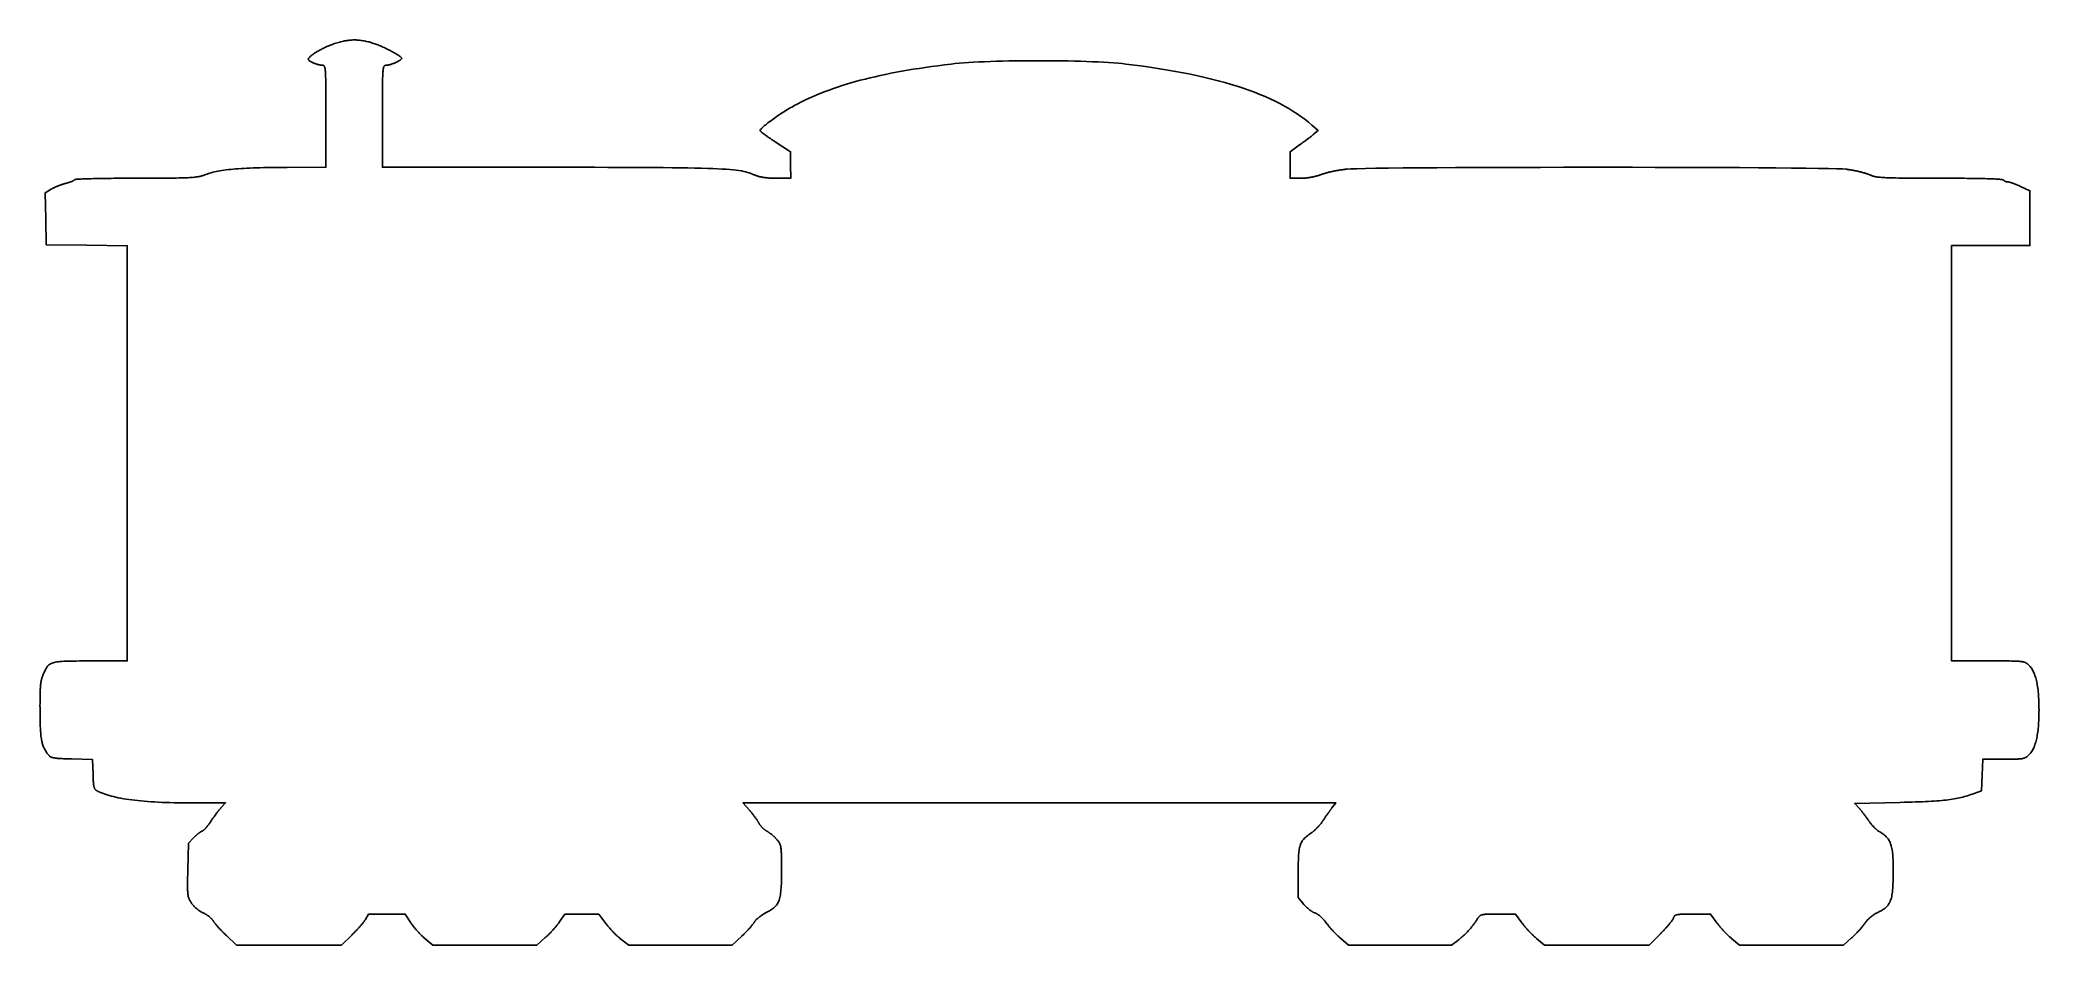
# Model space of a CAD drawing. Extents: x 64 to 111.5, y 161.5 to 183.
import ezdxf

# ---------------------------------------------------------------- set-up
doc = ezdxf.new("R2010")
doc.units = 0
doc.layers.get('0').update_dxf_attribs({"linetype": 'CONTINUOUS'})

msp = doc.modelspace()

# ---------------------------------------------------------------- linework, layer by layer
at = {"color": 7}
for points in [[(70.374, 182.58), (70.377, 182.588), (70.383, 182.598), (70.39, 182.608), (70.399, 182.618), (70.409, 182.629), (70.421, 182.64), (70.435, 182.652), (70.449, 182.664), (70.465, 182.676), (70.483, 182.689), (70.501, 182.702), (70.52, 182.715), (70.541, 182.728), (70.562, 182.742), (70.585, 182.755), (70.608, 182.769), (70.631, 182.782), (70.656, 182.796), (70.681, 182.809), (70.706, 182.822), (70.732, 182.835), (70.759, 182.848), (70.785, 182.861), (70.812, 182.873), (70.839, 182.885), (70.866, 182.896), (70.893, 182.908), (70.92, 182.918), (70.947, 182.928), (70.973, 182.938), (71, 182.947)], [(71, 182.947), (71.031, 182.957), (71.062, 182.966), (71.092, 182.975), (71.122, 182.983), (71.151, 182.991), (71.18, 182.998), (71.209, 183.004), (71.237, 183.01), (71.265, 183.015), (71.293, 183.019), (71.321, 183.023), (71.348, 183.026), (71.375, 183.029), (71.403, 183.03), (71.43, 183.032), (71.457, 183.032), (71.484, 183.032), (71.511, 183.032), (71.538, 183.03), (71.565, 183.029), (71.592, 183.026), (71.62, 183.023), (71.647, 183.019), (71.675, 183.015), (71.703, 183.01), (71.732, 183.004), (71.76, 182.998), (71.789, 182.991), (71.819, 182.984), (71.848, 182.976), (71.879, 182.967)], [(71.879, 182.967), (71.902, 182.96), (71.926, 182.952), (71.952, 182.943), (71.978, 182.934), (72.005, 182.923), (72.033, 182.913), (72.061, 182.901), (72.089, 182.889), (72.118, 182.876), (72.147, 182.863), (72.176, 182.85), (72.205, 182.836), (72.234, 182.822), (72.263, 182.808), (72.291, 182.794), (72.319, 182.78), (72.346, 182.766), (72.372, 182.752), (72.398, 182.738), (72.422, 182.724), (72.445, 182.71), (72.467, 182.697), (72.488, 182.684), (72.507, 182.672), (72.525, 182.66), (72.541, 182.649), (72.555, 182.638), (72.567, 182.628), (72.577, 182.618), (72.585, 182.61), (72.591, 182.602)], [(70.72, 182.43), (70.708, 182.43), (70.695, 182.431), (70.681, 182.433), (70.667, 182.435), (70.653, 182.437), (70.638, 182.44), (70.623, 182.444), (70.607, 182.448), (70.592, 182.452), (70.577, 182.457), (70.561, 182.462), (70.546, 182.467), (70.531, 182.473), (70.516, 182.478), (70.501, 182.484), (70.487, 182.49), (70.474, 182.497), (70.461, 182.503), (70.448, 182.509), (70.436, 182.516), (70.425, 182.522), (70.415, 182.529), (70.406, 182.535), (70.398, 182.541), (70.39, 182.547), (70.384, 182.553), (70.38, 182.559), (70.376, 182.565), (70.374, 182.57), (70.373, 182.575), (70.374, 182.58)], [(70.793, 181.218), (70.793, 181.322), (70.793, 181.42), (70.793, 181.512), (70.793, 181.598), (70.792, 181.679), (70.792, 181.754), (70.792, 181.824), (70.791, 181.89), (70.79, 181.95), (70.789, 182.006), (70.788, 182.057), (70.787, 182.105), (70.786, 182.148), (70.784, 182.187), (70.783, 182.222), (70.781, 182.254), (70.779, 182.283), (70.776, 182.308), (70.774, 182.331), (70.771, 182.35), (70.768, 182.367), (70.764, 182.381), (70.761, 182.394), (70.757, 182.404), (70.753, 182.412), (70.748, 182.418), (70.743, 182.423), (70.738, 182.426), (70.733, 182.429), (70.727, 182.43), (70.72, 182.43)], [(72.217, 182.43), (72.21, 182.43), (72.203, 182.429), (72.196, 182.428), (72.19, 182.425), (72.185, 182.421), (72.18, 182.416), (72.175, 182.41), (72.17, 182.401), (72.166, 182.391), (72.162, 182.378), (72.159, 182.363), (72.156, 182.345), (72.153, 182.324), (72.15, 182.3), (72.148, 182.273), (72.146, 182.242), (72.144, 182.208), (72.143, 182.169), (72.141, 182.127), (72.14, 182.08), (72.139, 182.029), (72.138, 181.973), (72.137, 181.911), (72.137, 181.845), (72.136, 181.773), (72.136, 181.696), (72.136, 181.613), (72.136, 181.524), (72.136, 181.428), (72.136, 181.326), (72.136, 181.218)], [(72.591, 182.602), (72.593, 182.597), (72.593, 182.592), (72.591, 182.587), (72.587, 182.581), (72.582, 182.575), (72.576, 182.568), (72.568, 182.562), (72.559, 182.555), (72.549, 182.547), (72.538, 182.54), (72.526, 182.533), (72.512, 182.525), (72.499, 182.518), (72.484, 182.51), (72.469, 182.503), (72.453, 182.496), (72.437, 182.489), (72.42, 182.482), (72.403, 182.475), (72.387, 182.469), (72.37, 182.463), (72.353, 182.457), (72.336, 182.452), (72.319, 182.447), (72.303, 182.443), (72.287, 182.439), (72.272, 182.436), (72.257, 182.434), (72.243, 182.432), (72.229, 182.431), (72.217, 182.43)], [(82.009, 181.517), (82.097, 181.562), (82.186, 181.605), (82.276, 181.647), (82.368, 181.688), (82.461, 181.728), (82.556, 181.767), (82.653, 181.804), (82.751, 181.841), (82.85, 181.877), (82.952, 181.912), (83.056, 181.946), (83.161, 181.979), (83.269, 182.011), (83.379, 182.043), (83.491, 182.073), (83.605, 182.103), (83.721, 182.131), (83.84, 182.159), (83.962, 182.187), (84.086, 182.213), (84.213, 182.239), (84.343, 182.264), (84.475, 182.288), (84.611, 182.312), (84.749, 182.335), (84.891, 182.357), (85.035, 182.379), (85.183, 182.4), (85.334, 182.42), (85.488, 182.44), (85.646, 182.46)], [(85.646, 182.46), (85.737, 182.47), (85.836, 182.479), (85.944, 182.488), (86.059, 182.495), (86.18, 182.503), (86.308, 182.509), (86.442, 182.515), (86.581, 182.521), (86.725, 182.525), (86.872, 182.529), (87.022, 182.533), (87.176, 182.535), (87.331, 182.537), (87.488, 182.539), (87.646, 182.539), (87.804, 182.539), (87.962, 182.539), (88.119, 182.537), (88.274, 182.535), (88.427, 182.533), (88.578, 182.529), (88.725, 182.525), (88.869, 182.521), (89.008, 182.515), (89.141, 182.509), (89.269, 182.503), (89.391, 182.495), (89.506, 182.488), (89.614, 182.479), (89.713, 182.47), (89.803, 182.46)], [(89.803, 182.46), (90.012, 182.434), (90.215, 182.406), (90.414, 182.378), (90.608, 182.348), (90.797, 182.317), (90.982, 182.285), (91.162, 182.251), (91.338, 182.216), (91.509, 182.179), (91.676, 182.142), (91.839, 182.102), (91.997, 182.062), (92.151, 182.02), (92.3, 181.976), (92.445, 181.931), (92.586, 181.885), (92.723, 181.837), (92.856, 181.788), (92.985, 181.737), (93.109, 181.685), (93.23, 181.631), (93.346, 181.576), (93.458, 181.519), (93.567, 181.461), (93.672, 181.401), (93.772, 181.34), (93.869, 181.277), (93.962, 181.213), (94.051, 181.146), (94.137, 181.079), (94.219, 181.009)], [(81.111, 180.882), (81.115, 180.891), (81.122, 180.903), (81.132, 180.915), (81.145, 180.929), (81.159, 180.945), (81.177, 180.961), (81.196, 180.979), (81.218, 180.998), (81.242, 181.018), (81.267, 181.038), (81.294, 181.06), (81.323, 181.082), (81.353, 181.105), (81.385, 181.128), (81.418, 181.152), (81.452, 181.176), (81.487, 181.2), (81.523, 181.225), (81.559, 181.249), (81.596, 181.274), (81.634, 181.298), (81.672, 181.322), (81.71, 181.346), (81.748, 181.37), (81.787, 181.393), (81.825, 181.416), (81.863, 181.438), (81.9, 181.459), (81.937, 181.479), (81.973, 181.499), (82.009, 181.517)], [(69.873, 180.004), (70.793, 180.005), (70.793, 181.218)], [(72.136, 181.218), (72.136, 180.005), (76.088, 180.005)], [(94.219, 181.009), (94.369, 180.878), (94.262, 180.79)], [(81.468, 180.611), (81.448, 180.624), (81.429, 180.637), (81.41, 180.649), (81.392, 180.661), (81.374, 180.674), (81.356, 180.686), (81.339, 180.698), (81.322, 180.709), (81.305, 180.721), (81.289, 180.732), (81.274, 180.743), (81.259, 180.754), (81.245, 180.764), (81.231, 180.774), (81.218, 180.784), (81.205, 180.794), (81.193, 180.803), (81.182, 180.812), (81.172, 180.82), (81.162, 180.828), (81.153, 180.835), (81.145, 180.842), (81.138, 180.849), (81.131, 180.855), (81.125, 180.86), (81.121, 180.865), (81.117, 180.87), (81.114, 180.874), (81.112, 180.877), (81.111, 180.88), (81.111, 180.882)], [(81.495, 179.745), (81.836, 179.745), (81.835, 180.059), (81.834, 180.373), (81.468, 180.611)], [(93.929, 180.537), (93.703, 180.373), (93.702, 180.059), (93.701, 179.745), (93.959, 179.745)], [(94.262, 180.79), (94.256, 180.785), (94.25, 180.78), (94.243, 180.774), (94.235, 180.768), (94.227, 180.762), (94.219, 180.755), (94.21, 180.748), (94.2, 180.741), (94.191, 180.733), (94.181, 180.725), (94.17, 180.717), (94.16, 180.709), (94.149, 180.701), (94.138, 180.692), (94.126, 180.684), (94.114, 180.675), (94.103, 180.666), (94.091, 180.657), (94.078, 180.647), (94.066, 180.638), (94.054, 180.629), (94.041, 180.62), (94.029, 180.61), (94.016, 180.601), (94.003, 180.592), (93.991, 180.582), (93.978, 180.573), (93.966, 180.564), (93.953, 180.555), (93.941, 180.546), (93.929, 180.537)], [(64.262, 179.484), (64.269, 179.488), (64.277, 179.493), (64.286, 179.497), (64.295, 179.502), (64.304, 179.507), (64.314, 179.512), (64.324, 179.517), (64.335, 179.522), (64.346, 179.527), (64.357, 179.532), (64.368, 179.537), (64.379, 179.542), (64.391, 179.547), (64.403, 179.552), (64.415, 179.557), (64.427, 179.562), (64.44, 179.566), (64.452, 179.571), (64.464, 179.576), (64.477, 179.58), (64.489, 179.585), (64.502, 179.589), (64.514, 179.593), (64.527, 179.597), (64.539, 179.601), (64.551, 179.605), (64.563, 179.609), (64.575, 179.612), (64.586, 179.616), (64.598, 179.619), (64.609, 179.622)], [(64.609, 179.622), (64.62, 179.625), (64.631, 179.628), (64.642, 179.631), (64.652, 179.634), (64.663, 179.637), (64.673, 179.64), (64.683, 179.643), (64.692, 179.646), (64.702, 179.649), (64.711, 179.652), (64.72, 179.656), (64.728, 179.659), (64.737, 179.662), (64.745, 179.665), (64.752, 179.668), (64.76, 179.671), (64.767, 179.674), (64.773, 179.677), (64.779, 179.68), (64.785, 179.683), (64.79, 179.686), (64.795, 179.689), (64.8, 179.692), (64.804, 179.694), (64.807, 179.697), (64.81, 179.699), (64.813, 179.702), (64.815, 179.704), (64.816, 179.706), (64.817, 179.708), (64.817, 179.71)], [(64.817, 179.71), (64.819, 179.712), (64.825, 179.714), (64.835, 179.716), (64.849, 179.717), (64.866, 179.719), (64.887, 179.721), (64.911, 179.723), (64.939, 179.724), (64.97, 179.726), (65.004, 179.727), (65.041, 179.729), (65.081, 179.73), (65.124, 179.732), (65.169, 179.733), (65.218, 179.734), (65.269, 179.736), (65.322, 179.737), (65.377, 179.738), (65.435, 179.739), (65.495, 179.74), (65.557, 179.741), (65.621, 179.742), (65.687, 179.742), (65.754, 179.743), (65.823, 179.744), (65.894, 179.744), (65.966, 179.745), (66.039, 179.745), (66.114, 179.745), (66.19, 179.745), (66.266, 179.745)], [(66.266, 179.745), (66.393, 179.745), (66.513, 179.745), (66.625, 179.746), (66.73, 179.746), (66.829, 179.746), (66.921, 179.746), (67.007, 179.747), (67.088, 179.748), (67.162, 179.748), (67.232, 179.749), (67.296, 179.751), (67.356, 179.752), (67.411, 179.754), (67.462, 179.755), (67.509, 179.757), (67.552, 179.76), (67.592, 179.762), (67.628, 179.765), (67.662, 179.768), (67.693, 179.771), (67.721, 179.775), (67.748, 179.779), (67.773, 179.783), (67.796, 179.788), (67.818, 179.793), (67.839, 179.799), (67.859, 179.805), (67.878, 179.811), (67.898, 179.818), (67.917, 179.825), (67.937, 179.833)], [(67.937, 179.833), (67.968, 179.844), (68, 179.855), (68.034, 179.866), (68.069, 179.876), (68.107, 179.886), (68.146, 179.895), (68.187, 179.904), (68.23, 179.913), (68.275, 179.921), (68.322, 179.929), (68.371, 179.936), (68.422, 179.943), (68.475, 179.949), (68.531, 179.955), (68.589, 179.961), (68.649, 179.966), (68.711, 179.971), (68.777, 179.976), (68.844, 179.98), (68.914, 179.984), (68.987, 179.988), (69.063, 179.991), (69.141, 179.994), (69.222, 179.996), (69.306, 179.998), (69.393, 180), (69.483, 180.002), (69.576, 180.003), (69.672, 180.004), (69.771, 180.004), (69.873, 180.004)], [(76.088, 180.005), (76.472, 180.005), (76.834, 180.005), (77.174, 180.005), (77.494, 180.004), (77.794, 180.003), (78.074, 180.002), (78.337, 180.001), (78.581, 180), (78.808, 179.998), (79.019, 179.996), (79.215, 179.993), (79.396, 179.991), (79.562, 179.987), (79.715, 179.984), (79.856, 179.98), (79.984, 179.975), (80.101, 179.97), (80.208, 179.964), (80.305, 179.958), (80.392, 179.951), (80.472, 179.944), (80.543, 179.935), (80.608, 179.927), (80.667, 179.917), (80.72, 179.907), (80.768, 179.896), (80.813, 179.884), (80.854, 179.872), (80.892, 179.858), (80.929, 179.844), (80.964, 179.829)], [(80.964, 179.829), (80.977, 179.824), (80.99, 179.818), (81.004, 179.813), (81.017, 179.808), (81.031, 179.803), (81.045, 179.798), (81.059, 179.794), (81.073, 179.79), (81.088, 179.786), (81.103, 179.782), (81.118, 179.778), (81.133, 179.775), (81.149, 179.772), (81.164, 179.769), (81.181, 179.766), (81.197, 179.764), (81.214, 179.761), (81.231, 179.759), (81.249, 179.757), (81.267, 179.755), (81.285, 179.753), (81.304, 179.752), (81.323, 179.75), (81.343, 179.749), (81.363, 179.748), (81.384, 179.747), (81.405, 179.747), (81.427, 179.746), (81.449, 179.746), (81.471, 179.745), (81.495, 179.745)], [(93.959, 179.745), (93.974, 179.745), (93.99, 179.746), (94.005, 179.746), (94.021, 179.747), (94.037, 179.748), (94.053, 179.749), (94.069, 179.75), (94.085, 179.752), (94.102, 179.754), (94.118, 179.755), (94.134, 179.758), (94.15, 179.76), (94.167, 179.762), (94.183, 179.765), (94.199, 179.768), (94.215, 179.771), (94.231, 179.774), (94.247, 179.777), (94.263, 179.78), (94.279, 179.784), (94.295, 179.788), (94.31, 179.792), (94.325, 179.796), (94.34, 179.8), (94.355, 179.804), (94.37, 179.808), (94.384, 179.813), (94.398, 179.818), (94.412, 179.823), (94.426, 179.828), (94.439, 179.833)], [(94.439, 179.833), (94.451, 179.837), (94.464, 179.842), (94.478, 179.847), (94.493, 179.852), (94.509, 179.856), (94.526, 179.861), (94.543, 179.866), (94.561, 179.871), (94.579, 179.876), (94.598, 179.881), (94.618, 179.886), (94.638, 179.89), (94.659, 179.895), (94.68, 179.9), (94.701, 179.904), (94.723, 179.909), (94.745, 179.913), (94.767, 179.918), (94.789, 179.922), (94.812, 179.926), (94.835, 179.93), (94.857, 179.934), (94.88, 179.938), (94.903, 179.941), (94.925, 179.945), (94.948, 179.948), (94.97, 179.951), (94.993, 179.954), (95.014, 179.957), (95.036, 179.959), (95.057, 179.962)], [(95.057, 179.962), (95.143, 179.967), (95.289, 179.972), (95.491, 179.977), (95.743, 179.982), (96.044, 179.986), (96.387, 179.989), (96.77, 179.993), (97.188, 179.996), (97.636, 179.998), (98.112, 180), (98.609, 180.002), (99.125, 180.003), (99.656, 180.004), (100.196, 180.005), (100.742, 180.005), (101.291, 180.005), (101.836, 180.005), (102.376, 180.004), (102.904, 180.002), (103.418, 180.001), (103.913, 179.999), (104.385, 179.997), (104.83, 179.994), (105.243, 179.991), (105.621, 179.987), (105.959, 179.984), (106.253, 179.979), (106.5, 179.975), (106.694, 179.97), (106.832, 179.965), (106.909, 179.959)], [(106.909, 179.959), (106.929, 179.957), (106.949, 179.954), (106.969, 179.951), (106.99, 179.948), (107.01, 179.944), (107.031, 179.941), (107.051, 179.937), (107.072, 179.934), (107.093, 179.93), (107.113, 179.926), (107.134, 179.922), (107.154, 179.917), (107.175, 179.913), (107.195, 179.909), (107.214, 179.904), (107.234, 179.9), (107.253, 179.895), (107.272, 179.89), (107.29, 179.886), (107.308, 179.881), (107.326, 179.876), (107.343, 179.871), (107.359, 179.867), (107.375, 179.862), (107.39, 179.857), (107.405, 179.852), (107.419, 179.848), (107.432, 179.843), (107.444, 179.838), (107.455, 179.834), (107.466, 179.829)], [(107.466, 179.829), (107.483, 179.822), (107.5, 179.815), (107.517, 179.809), (107.534, 179.803), (107.552, 179.797), (107.572, 179.792), (107.592, 179.787), (107.614, 179.782), (107.638, 179.778), (107.664, 179.774), (107.692, 179.771), (107.722, 179.767), (107.756, 179.764), (107.792, 179.762), (107.832, 179.759), (107.876, 179.757), (107.923, 179.755), (107.975, 179.753), (108.031, 179.752), (108.092, 179.751), (108.157, 179.749), (108.228, 179.748), (108.304, 179.748), (108.386, 179.747), (108.474, 179.746), (108.568, 179.746), (108.669, 179.746), (108.776, 179.746), (108.891, 179.745), (109.012, 179.745), (109.142, 179.745)], [(109.142, 179.745), (109.232, 179.745), (109.319, 179.745), (109.404, 179.745), (109.487, 179.745), (109.567, 179.744), (109.645, 179.744), (109.719, 179.743), (109.792, 179.742), (109.861, 179.741), (109.928, 179.74), (109.992, 179.74), (110.053, 179.738), (110.112, 179.737), (110.167, 179.736), (110.22, 179.735), (110.27, 179.733), (110.317, 179.732), (110.361, 179.73), (110.402, 179.728), (110.441, 179.727), (110.476, 179.725), (110.508, 179.723), (110.537, 179.721), (110.563, 179.719), (110.585, 179.717), (110.605, 179.714), (110.621, 179.712), (110.634, 179.71), (110.644, 179.707), (110.651, 179.705), (110.654, 179.702)], [(111.055, 179.552), (111.282, 179.446), (111.282, 178.795), (111.282, 178.143), (110.351, 178.143), (109.42, 178.143), (109.42, 173.206), (109.42, 168.27), (110.288, 168.27)], [(110.654, 179.702), (110.656, 179.7), (110.657, 179.697), (110.659, 179.695), (110.661, 179.693), (110.664, 179.691), (110.666, 179.689), (110.668, 179.687), (110.671, 179.685), (110.674, 179.683), (110.677, 179.681), (110.68, 179.679), (110.683, 179.677), (110.686, 179.675), (110.689, 179.674), (110.693, 179.672), (110.696, 179.671), (110.7, 179.669), (110.704, 179.668), (110.707, 179.666), (110.711, 179.665), (110.715, 179.664), (110.719, 179.663), (110.723, 179.662), (110.727, 179.661), (110.731, 179.66), (110.735, 179.66), (110.738, 179.659), (110.742, 179.659), (110.746, 179.659), (110.75, 179.658), (110.754, 179.658)], [(110.754, 179.658), (110.758, 179.658), (110.763, 179.658), (110.769, 179.657), (110.774, 179.656), (110.781, 179.655), (110.788, 179.653), (110.795, 179.651), (110.803, 179.649), (110.811, 179.647), (110.819, 179.644), (110.828, 179.642), (110.838, 179.639), (110.847, 179.636), (110.857, 179.632), (110.867, 179.629), (110.878, 179.625), (110.889, 179.621), (110.9, 179.617), (110.911, 179.613), (110.923, 179.608), (110.934, 179.604), (110.946, 179.599), (110.958, 179.594), (110.97, 179.589), (110.982, 179.584), (110.994, 179.579), (111.006, 179.574), (111.018, 179.569), (111.031, 179.563), (111.043, 179.558), (111.055, 179.552)], [(65.196, 168.268), (66.073, 168.27), (66.073, 173.206), (66.073, 178.141), (65.11, 178.153), (64.146, 178.165), (64.134, 178.782), (64.122, 179.399), (64.262, 179.484)], [(64.083, 167.963), (64.096, 167.991), (64.108, 168.018), (64.12, 168.043), (64.132, 168.066), (64.143, 168.088), (64.155, 168.108), (64.168, 168.126), (64.181, 168.143), (64.195, 168.159), (64.21, 168.173), (64.226, 168.186), (64.245, 168.198), (64.264, 168.208), (64.286, 168.218), (64.311, 168.226), (64.338, 168.233), (64.367, 168.24), (64.4, 168.245), (64.435, 168.25), (64.474, 168.254), (64.517, 168.257), (64.564, 168.26), (64.615, 168.263), (64.67, 168.264), (64.729, 168.266), (64.794, 168.267), (64.863, 168.267), (64.938, 168.268), (65.018, 168.268), (65.104, 168.268), (65.196, 168.268)], [(110.288, 168.27), (110.368, 168.27), (110.444, 168.27), (110.514, 168.27), (110.58, 168.27), (110.641, 168.269), (110.697, 168.269), (110.75, 168.268), (110.799, 168.268), (110.844, 168.267), (110.885, 168.266), (110.923, 168.265), (110.958, 168.263), (110.989, 168.262), (111.018, 168.26), (111.045, 168.258), (111.068, 168.255), (111.09, 168.252), (111.109, 168.249), (111.127, 168.245), (111.143, 168.242), (111.157, 168.237), (111.17, 168.232), (111.182, 168.227), (111.193, 168.221), (111.203, 168.215), (111.213, 168.209), (111.222, 168.201), (111.231, 168.194), (111.24, 168.185), (111.25, 168.176), (111.259, 168.167)], [(111.259, 168.167), (111.275, 168.15), (111.29, 168.133), (111.305, 168.114), (111.318, 168.094), (111.332, 168.074), (111.345, 168.052), (111.357, 168.029), (111.369, 168.004), (111.38, 167.979), (111.391, 167.953), (111.401, 167.925), (111.411, 167.896), (111.42, 167.866), (111.429, 167.834), (111.437, 167.802), (111.444, 167.768), (111.451, 167.733), (111.458, 167.696), (111.464, 167.659), (111.47, 167.62), (111.475, 167.579), (111.479, 167.538), (111.483, 167.495), (111.487, 167.45), (111.49, 167.404), (111.493, 167.357), (111.495, 167.309), (111.497, 167.259), (111.498, 167.208), (111.498, 167.155), (111.499, 167.101)], [(63.999, 167.101), (63.999, 167.155), (63.998, 167.207), (63.999, 167.257), (63.999, 167.304), (63.999, 167.348), (63.999, 167.39), (64, 167.429), (64.001, 167.467), (64.002, 167.502), (64.003, 167.535), (64.004, 167.567), (64.005, 167.596), (64.007, 167.624), (64.009, 167.651), (64.011, 167.676), (64.013, 167.699), (64.016, 167.722), (64.018, 167.743), (64.022, 167.763), (64.025, 167.782), (64.029, 167.801), (64.032, 167.819), (64.037, 167.836), (64.041, 167.852), (64.046, 167.868), (64.051, 167.884), (64.057, 167.9), (64.063, 167.915), (64.069, 167.931), (64.076, 167.947), (64.083, 167.963)], [(64.179, 166.06), (64.165, 166.08), (64.151, 166.1), (64.139, 166.12), (64.127, 166.14), (64.115, 166.16), (64.105, 166.18), (64.094, 166.201), (64.085, 166.222), (64.076, 166.243), (64.068, 166.266), (64.061, 166.289), (64.054, 166.313), (64.047, 166.338), (64.041, 166.364), (64.036, 166.392), (64.031, 166.42), (64.026, 166.451), (64.022, 166.483), (64.018, 166.517), (64.015, 166.552), (64.012, 166.59), (64.009, 166.63), (64.007, 166.671), (64.005, 166.716), (64.004, 166.762), (64.002, 166.812), (64.001, 166.864), (64, 166.918), (63.999, 166.976), (63.999, 167.037), (63.999, 167.101)], [(111.499, 167.101), (111.498, 167.046), (111.498, 166.994), (111.497, 166.942), (111.495, 166.892), (111.493, 166.844), (111.49, 166.797), (111.487, 166.751), (111.483, 166.707), (111.479, 166.664), (111.475, 166.622), (111.47, 166.582), (111.464, 166.543), (111.458, 166.505), (111.451, 166.469), (111.444, 166.433), (111.437, 166.399), (111.429, 166.367), (111.42, 166.335), (111.411, 166.305), (111.401, 166.276), (111.391, 166.249), (111.38, 166.222), (111.369, 166.197), (111.357, 166.173), (111.345, 166.149), (111.332, 166.128), (111.318, 166.107), (111.305, 166.087), (111.29, 166.068), (111.275, 166.051), (111.259, 166.034)], [(64.751, 165.939), (64.707, 165.94), (64.666, 165.941), (64.627, 165.942), (64.591, 165.944), (64.557, 165.945), (64.525, 165.946), (64.495, 165.948), (64.467, 165.949), (64.442, 165.951), (64.418, 165.953), (64.396, 165.955), (64.376, 165.957), (64.357, 165.959), (64.34, 165.962), (64.324, 165.965), (64.309, 165.968), (64.296, 165.971), (64.284, 165.975), (64.272, 165.979), (64.262, 165.983), (64.252, 165.988), (64.243, 165.993), (64.235, 165.999), (64.227, 166.005), (64.22, 166.011), (64.213, 166.018), (64.206, 166.025), (64.2, 166.033), (64.193, 166.041), (64.186, 166.05), (64.179, 166.06)], [(65.259, 165.571), (65.247, 165.924), (64.751, 165.939)], [(110.658, 165.931), (110.16, 165.931), (110.147, 165.557), (110.135, 165.182), (109.961, 165.119)], [(111.259, 166.034), (111.25, 166.025), (111.241, 166.017), (111.232, 166.009), (111.224, 166.001), (111.215, 165.994), (111.206, 165.988), (111.197, 165.982), (111.188, 165.976), (111.178, 165.971), (111.168, 165.966), (111.157, 165.962), (111.145, 165.958), (111.133, 165.954), (111.119, 165.951), (111.105, 165.948), (111.09, 165.945), (111.073, 165.943), (111.055, 165.941), (111.036, 165.939), (111.015, 165.938), (110.992, 165.936), (110.968, 165.935), (110.942, 165.934), (110.914, 165.933), (110.884, 165.933), (110.852, 165.932), (110.818, 165.932), (110.782, 165.932), (110.743, 165.931), (110.702, 165.931), (110.658, 165.931)], [(65.383, 165.165), (65.373, 165.17), (65.364, 165.174), (65.355, 165.179), (65.347, 165.184), (65.34, 165.188), (65.333, 165.193), (65.326, 165.199), (65.32, 165.204), (65.314, 165.21), (65.309, 165.216), (65.304, 165.223), (65.3, 165.231), (65.295, 165.239), (65.292, 165.248), (65.288, 165.257), (65.285, 165.268), (65.282, 165.279), (65.279, 165.292), (65.277, 165.305), (65.275, 165.319), (65.273, 165.335), (65.271, 165.352), (65.269, 165.37), (65.268, 165.39), (65.266, 165.411), (65.265, 165.433), (65.264, 165.457), (65.263, 165.483), (65.262, 165.511), (65.261, 165.54), (65.259, 165.571)], [(67.597, 164.893), (67.49, 164.893), (67.385, 164.894), (67.283, 164.896), (67.183, 164.898), (67.086, 164.9), (66.992, 164.903), (66.899, 164.907), (66.81, 164.911), (66.722, 164.916), (66.638, 164.921), (66.555, 164.927), (66.475, 164.933), (66.397, 164.94), (66.322, 164.948), (66.249, 164.956), (66.178, 164.965), (66.11, 164.974), (66.044, 164.984), (65.98, 164.994), (65.918, 165.005), (65.859, 165.017), (65.802, 165.029), (65.747, 165.042), (65.694, 165.055), (65.643, 165.069), (65.595, 165.083), (65.548, 165.098), (65.504, 165.114), (65.461, 165.13), (65.421, 165.147), (65.383, 165.165)], [(68.298, 164.774), (68.407, 164.892), (67.597, 164.893)], [(94.698, 164.773), (94.791, 164.892), (87.745, 164.892), (80.7, 164.892), (80.854, 164.721)], [(108.194, 164.906), (107.12, 164.88), (107.225, 164.767)], [(109.961, 165.119), (109.921, 165.105), (109.881, 165.091), (109.842, 165.078), (109.803, 165.065), (109.764, 165.054), (109.725, 165.042), (109.686, 165.032), (109.646, 165.022), (109.606, 165.013), (109.565, 165.004), (109.523, 164.996), (109.48, 164.988), (109.435, 164.981), (109.389, 164.974), (109.341, 164.967), (109.292, 164.961), (109.24, 164.956), (109.186, 164.95), (109.129, 164.946), (109.07, 164.941), (109.008, 164.937), (108.943, 164.933), (108.875, 164.929), (108.804, 164.925), (108.729, 164.922), (108.65, 164.919), (108.567, 164.916), (108.481, 164.913), (108.39, 164.911), (108.294, 164.908), (108.194, 164.906)], [(67.849, 164.221), (67.853, 164.223), (67.858, 164.225), (67.862, 164.227), (67.867, 164.23), (67.872, 164.234), (67.878, 164.238), (67.883, 164.243), (67.889, 164.248), (67.895, 164.253), (67.902, 164.259), (67.908, 164.265), (67.915, 164.272), (67.922, 164.279), (67.929, 164.286), (67.936, 164.294), (67.943, 164.302), (67.95, 164.31), (67.958, 164.319), (67.965, 164.328), (67.973, 164.337), (67.98, 164.346), (67.988, 164.356), (67.995, 164.366), (68.003, 164.376), (68.011, 164.386), (68.018, 164.396), (68.026, 164.407), (68.033, 164.417), (68.04, 164.428), (68.048, 164.439), (68.055, 164.45)], [(68.055, 164.45), (68.062, 164.461), (68.069, 164.472), (68.077, 164.484), (68.085, 164.495), (68.093, 164.507), (68.101, 164.518), (68.109, 164.53), (68.117, 164.542), (68.126, 164.554), (68.134, 164.566), (68.143, 164.578), (68.151, 164.589), (68.16, 164.601), (68.168, 164.613), (68.177, 164.624), (68.185, 164.636), (68.194, 164.647), (68.202, 164.658), (68.211, 164.669), (68.219, 164.679), (68.227, 164.69), (68.235, 164.7), (68.243, 164.709), (68.25, 164.719), (68.258, 164.728), (68.265, 164.737), (68.272, 164.745), (68.279, 164.753), (68.286, 164.76), (68.292, 164.767), (68.298, 164.774)], [(80.854, 164.721), (80.862, 164.712), (80.87, 164.703), (80.879, 164.693), (80.887, 164.683), (80.896, 164.673), (80.904, 164.663), (80.913, 164.653), (80.921, 164.642), (80.93, 164.632), (80.938, 164.621), (80.946, 164.61), (80.955, 164.6), (80.963, 164.589), (80.971, 164.578), (80.979, 164.568), (80.987, 164.557), (80.994, 164.546), (81.002, 164.536), (81.009, 164.526), (81.016, 164.516), (81.023, 164.506), (81.03, 164.496), (81.036, 164.486), (81.042, 164.477), (81.048, 164.468), (81.053, 164.459), (81.059, 164.45), (81.063, 164.442), (81.068, 164.434), (81.072, 164.426), (81.076, 164.419)], [(81.076, 164.419), (81.08, 164.412), (81.084, 164.405), (81.088, 164.398), (81.093, 164.39), (81.098, 164.383), (81.103, 164.376), (81.108, 164.368), (81.114, 164.361), (81.119, 164.354), (81.125, 164.346), (81.131, 164.339), (81.138, 164.332), (81.144, 164.325), (81.151, 164.318), (81.157, 164.311), (81.164, 164.304), (81.171, 164.297), (81.178, 164.29), (81.185, 164.284), (81.192, 164.278), (81.199, 164.272), (81.206, 164.266), (81.213, 164.26), (81.22, 164.254), (81.227, 164.249), (81.234, 164.244), (81.241, 164.239), (81.248, 164.235), (81.255, 164.231), (81.262, 164.227), (81.268, 164.223)], [(94.218, 164.187), (94.226, 164.193), (94.234, 164.198), (94.242, 164.205), (94.25, 164.211), (94.259, 164.218), (94.267, 164.225), (94.276, 164.233), (94.285, 164.241), (94.294, 164.25), (94.303, 164.258), (94.312, 164.267), (94.322, 164.276), (94.331, 164.285), (94.34, 164.295), (94.35, 164.305), (94.359, 164.315), (94.368, 164.325), (94.377, 164.335), (94.386, 164.345), (94.395, 164.355), (94.404, 164.366), (94.413, 164.376), (94.422, 164.387), (94.43, 164.397), (94.438, 164.407), (94.446, 164.418), (94.454, 164.428), (94.462, 164.438), (94.469, 164.449), (94.476, 164.459), (94.482, 164.469)], [(94.482, 164.469), (94.489, 164.479), (94.496, 164.489), (94.503, 164.499), (94.51, 164.51), (94.517, 164.52), (94.524, 164.531), (94.532, 164.542), (94.539, 164.553), (94.547, 164.564), (94.555, 164.575), (94.562, 164.586), (94.57, 164.597), (94.577, 164.607), (94.585, 164.618), (94.593, 164.629), (94.6, 164.64), (94.608, 164.65), (94.615, 164.661), (94.623, 164.671), (94.63, 164.681), (94.637, 164.691), (94.644, 164.7), (94.651, 164.71), (94.657, 164.719), (94.664, 164.728), (94.67, 164.736), (94.676, 164.744), (94.682, 164.752), (94.688, 164.759), (94.693, 164.766), (94.698, 164.773)], [(107.225, 164.767), (107.231, 164.761), (107.237, 164.754), (107.243, 164.747), (107.25, 164.74), (107.257, 164.732), (107.263, 164.724), (107.27, 164.715), (107.277, 164.706), (107.285, 164.697), (107.292, 164.688), (107.3, 164.679), (107.307, 164.669), (107.315, 164.659), (107.323, 164.649), (107.331, 164.639), (107.339, 164.628), (107.346, 164.618), (107.354, 164.607), (107.362, 164.597), (107.37, 164.586), (107.378, 164.575), (107.385, 164.565), (107.393, 164.554), (107.4, 164.543), (107.408, 164.533), (107.415, 164.522), (107.422, 164.512), (107.429, 164.501), (107.436, 164.491), (107.443, 164.481), (107.449, 164.471)], [(107.449, 164.471), (107.456, 164.462), (107.462, 164.452), (107.47, 164.442), (107.477, 164.432), (107.485, 164.422), (107.492, 164.411), (107.501, 164.401), (107.509, 164.391), (107.517, 164.381), (107.526, 164.371), (107.535, 164.361), (107.544, 164.351), (107.553, 164.341), (107.562, 164.331), (107.571, 164.322), (107.58, 164.312), (107.59, 164.303), (107.599, 164.294), (107.609, 164.285), (107.618, 164.277), (107.627, 164.268), (107.636, 164.26), (107.646, 164.252), (107.655, 164.245), (107.664, 164.238), (107.672, 164.231), (107.681, 164.224), (107.69, 164.218), (107.698, 164.212), (107.706, 164.207), (107.714, 164.202)], [(67.51, 163.298), (67.524, 163.934), (67.65, 164.066)], [(67.65, 164.066), (67.657, 164.073), (67.664, 164.08), (67.671, 164.087), (67.678, 164.094), (67.685, 164.101), (67.693, 164.108), (67.7, 164.114), (67.707, 164.121), (67.714, 164.127), (67.722, 164.134), (67.729, 164.14), (67.736, 164.146), (67.743, 164.152), (67.751, 164.158), (67.758, 164.163), (67.765, 164.169), (67.771, 164.174), (67.778, 164.179), (67.785, 164.184), (67.791, 164.189), (67.798, 164.193), (67.804, 164.197), (67.81, 164.201), (67.816, 164.204), (67.821, 164.208), (67.826, 164.211), (67.832, 164.214), (67.836, 164.216), (67.841, 164.218), (67.845, 164.22), (67.849, 164.221)], [(81.268, 164.223), (81.275, 164.22), (81.282, 164.216), (81.289, 164.211), (81.296, 164.207), (81.304, 164.202), (81.312, 164.197), (81.319, 164.192), (81.327, 164.186), (81.335, 164.18), (81.344, 164.174), (81.352, 164.168), (81.36, 164.162), (81.368, 164.155), (81.377, 164.149), (81.385, 164.142), (81.393, 164.135), (81.402, 164.128), (81.41, 164.12), (81.418, 164.113), (81.426, 164.106), (81.434, 164.098), (81.442, 164.091), (81.45, 164.084), (81.458, 164.076), (81.465, 164.069), (81.472, 164.061), (81.479, 164.054), (81.486, 164.046), (81.493, 164.039), (81.499, 164.031), (81.506, 164.024)], [(81.506, 164.024), (81.516, 164.012), (81.526, 164), (81.535, 163.989), (81.543, 163.978), (81.551, 163.967), (81.559, 163.956), (81.565, 163.945), (81.572, 163.933), (81.577, 163.921), (81.583, 163.909), (81.587, 163.896), (81.592, 163.882), (81.596, 163.867), (81.599, 163.852), (81.602, 163.834), (81.605, 163.816), (81.608, 163.796), (81.61, 163.774), (81.612, 163.75), (81.613, 163.725), (81.615, 163.697), (81.616, 163.668), (81.617, 163.635), (81.617, 163.601), (81.618, 163.563), (81.618, 163.523), (81.619, 163.48), (81.619, 163.434), (81.619, 163.385), (81.619, 163.332), (81.619, 163.276)], [(93.896, 163.247), (93.896, 163.31), (93.896, 163.369), (93.897, 163.424), (93.897, 163.477), (93.899, 163.526), (93.9, 163.572), (93.902, 163.615), (93.905, 163.656), (93.908, 163.694), (93.912, 163.73), (93.916, 163.763), (93.921, 163.795), (93.927, 163.824), (93.934, 163.852), (93.941, 163.878), (93.95, 163.903), (93.959, 163.926), (93.969, 163.948), (93.981, 163.968), (93.993, 163.988), (94.007, 164.007), (94.022, 164.026), (94.038, 164.044), (94.056, 164.062), (94.074, 164.079), (94.094, 164.096), (94.116, 164.114), (94.139, 164.131), (94.164, 164.149), (94.19, 164.168), (94.218, 164.187)], [(107.714, 164.202), (107.74, 164.187), (107.764, 164.171), (107.787, 164.156), (107.809, 164.14), (107.83, 164.124), (107.849, 164.107), (107.867, 164.09), (107.884, 164.073), (107.9, 164.055), (107.914, 164.036), (107.928, 164.016), (107.941, 163.995), (107.952, 163.973), (107.963, 163.949), (107.972, 163.924), (107.981, 163.898), (107.989, 163.87), (107.997, 163.841), (108.003, 163.809), (108.009, 163.776), (108.014, 163.741), (108.018, 163.703), (108.022, 163.663), (108.025, 163.621), (108.028, 163.577), (108.03, 163.53), (108.031, 163.48), (108.033, 163.427), (108.034, 163.372), (108.034, 163.313), (108.034, 163.252)], [(67.597, 162.51), (67.588, 162.524), (67.58, 162.537), (67.572, 162.55), (67.565, 162.562), (67.558, 162.575), (67.551, 162.587), (67.545, 162.6), (67.54, 162.612), (67.535, 162.625), (67.53, 162.639), (67.526, 162.654), (67.522, 162.669), (67.519, 162.685), (67.516, 162.702), (67.514, 162.721), (67.511, 162.741), (67.51, 162.762), (67.508, 162.786), (67.507, 162.81), (67.506, 162.837), (67.505, 162.866), (67.505, 162.897), (67.504, 162.931), (67.505, 162.966), (67.505, 163.005), (67.505, 163.046), (67.506, 163.09), (67.507, 163.137), (67.508, 163.187), (67.509, 163.241), (67.51, 163.298)], [(81.619, 163.276), (81.619, 163.208), (81.618, 163.144), (81.618, 163.083), (81.616, 163.026), (81.615, 162.972), (81.612, 162.921), (81.61, 162.873), (81.606, 162.829), (81.602, 162.787), (81.598, 162.747), (81.592, 162.71), (81.586, 162.675), (81.579, 162.643), (81.571, 162.613), (81.561, 162.584), (81.551, 162.557), (81.54, 162.532), (81.528, 162.509), (81.514, 162.487), (81.5, 162.466), (81.483, 162.446), (81.466, 162.427), (81.447, 162.409), (81.427, 162.392), (81.405, 162.375), (81.382, 162.358), (81.357, 162.342), (81.331, 162.326), (81.302, 162.31), (81.272, 162.294), (81.24, 162.278)], [(94.03, 162.482), (93.896, 162.648), (93.896, 163.247)], [(108.034, 163.252), (108.034, 163.188), (108.033, 163.127), (108.032, 163.069), (108.031, 163.014), (108.029, 162.962), (108.027, 162.913), (108.023, 162.867), (108.02, 162.823), (108.015, 162.782), (108.01, 162.743), (108.004, 162.707), (107.998, 162.672), (107.99, 162.64), (107.982, 162.61), (107.973, 162.581), (107.962, 162.554), (107.951, 162.529), (107.939, 162.506), (107.925, 162.483), (107.911, 162.463), (107.895, 162.443), (107.878, 162.424), (107.86, 162.407), (107.841, 162.39), (107.82, 162.374), (107.798, 162.359), (107.775, 162.344), (107.75, 162.33), (107.723, 162.316), (107.695, 162.303), (107.666, 162.289)], [(67.875, 162.279), (67.866, 162.283), (67.856, 162.288), (67.846, 162.293), (67.836, 162.299), (67.826, 162.304), (67.816, 162.31), (67.806, 162.317), (67.796, 162.323), (67.786, 162.33), (67.776, 162.337), (67.766, 162.345), (67.756, 162.352), (67.746, 162.36), (67.736, 162.368), (67.726, 162.376), (67.716, 162.384), (67.706, 162.392), (67.697, 162.4), (67.688, 162.409), (67.679, 162.417), (67.67, 162.426), (67.661, 162.434), (67.653, 162.443), (67.645, 162.452), (67.637, 162.46), (67.629, 162.469), (67.622, 162.477), (67.616, 162.486), (67.609, 162.494), (67.603, 162.502), (67.597, 162.51)], [(94.29, 162.279), (94.283, 162.281), (94.276, 162.284), (94.269, 162.287), (94.261, 162.29), (94.253, 162.294), (94.245, 162.298), (94.237, 162.303), (94.229, 162.308), (94.22, 162.313), (94.211, 162.319), (94.202, 162.324), (94.194, 162.331), (94.185, 162.337), (94.176, 162.344), (94.166, 162.35), (94.157, 162.358), (94.148, 162.365), (94.139, 162.373), (94.13, 162.38), (94.121, 162.388), (94.112, 162.396), (94.103, 162.404), (94.094, 162.413), (94.086, 162.421), (94.077, 162.43), (94.069, 162.438), (94.061, 162.447), (94.053, 162.456), (94.045, 162.465), (94.037, 162.473), (94.03, 162.482)], [(68.12, 162.082), (68.116, 162.088), (68.112, 162.095), (68.107, 162.101), (68.102, 162.108), (68.097, 162.115), (68.091, 162.121), (68.085, 162.128), (68.078, 162.135), (68.071, 162.142), (68.064, 162.149), (68.057, 162.156), (68.049, 162.163), (68.041, 162.17), (68.033, 162.177), (68.024, 162.184), (68.016, 162.191), (68.007, 162.198), (67.998, 162.205), (67.989, 162.211), (67.98, 162.218), (67.97, 162.224), (67.961, 162.231), (67.951, 162.237), (67.942, 162.243), (67.932, 162.249), (67.923, 162.254), (67.913, 162.259), (67.904, 162.265), (67.894, 162.27), (67.885, 162.274), (67.875, 162.279)], [(68.428, 161.74), (68.415, 161.752), (68.402, 161.764), (68.389, 161.777), (68.377, 161.789), (68.364, 161.802), (68.351, 161.814), (68.339, 161.827), (68.327, 161.84), (68.314, 161.853), (68.302, 161.865), (68.29, 161.878), (68.278, 161.89), (68.267, 161.903), (68.255, 161.915), (68.244, 161.927), (68.234, 161.939), (68.223, 161.951), (68.213, 161.963), (68.203, 161.974), (68.194, 161.985), (68.185, 161.996), (68.176, 162.006), (68.168, 162.016), (68.16, 162.026), (68.153, 162.035), (68.146, 162.044), (68.14, 162.053), (68.134, 162.061), (68.129, 162.068), (68.124, 162.075), (68.12, 162.082)], [(71.73, 162.119), (71.726, 162.112), (71.721, 162.104), (71.715, 162.096), (71.709, 162.087), (71.702, 162.078), (71.695, 162.068), (71.687, 162.058), (71.679, 162.047), (71.67, 162.036), (71.661, 162.025), (71.651, 162.013), (71.641, 162.001), (71.631, 161.989), (71.62, 161.976), (71.609, 161.964), (71.598, 161.951), (71.586, 161.938), (71.574, 161.924), (71.562, 161.911), (71.55, 161.898), (71.537, 161.884), (71.525, 161.871), (71.512, 161.857), (71.499, 161.844), (71.486, 161.83), (71.473, 161.817), (71.46, 161.803), (71.446, 161.79), (71.433, 161.777), (71.42, 161.764), (71.407, 161.752)], [(72.814, 162.039), (72.677, 162.249), (72.242, 162.25), (71.808, 162.251), (71.73, 162.119)], [(73.143, 161.672), (73.133, 161.68), (73.122, 161.689), (73.112, 161.699), (73.101, 161.709), (73.089, 161.719), (73.078, 161.73), (73.067, 161.741), (73.055, 161.752), (73.043, 161.764), (73.032, 161.776), (73.02, 161.788), (73.008, 161.8), (72.997, 161.813), (72.985, 161.825), (72.973, 161.838), (72.962, 161.851), (72.95, 161.864), (72.939, 161.877), (72.928, 161.89), (72.917, 161.903), (72.906, 161.916), (72.895, 161.929), (72.885, 161.942), (72.875, 161.955), (72.865, 161.967), (72.856, 161.98), (72.847, 161.992), (72.838, 162.004), (72.83, 162.016), (72.822, 162.028), (72.814, 162.039)], [(76.339, 162.06), (76.332, 162.05), (76.324, 162.039), (76.316, 162.028), (76.308, 162.017), (76.299, 162.006), (76.29, 161.994), (76.28, 161.982), (76.27, 161.969), (76.26, 161.957), (76.249, 161.944), (76.238, 161.932), (76.227, 161.919), (76.216, 161.906), (76.205, 161.893), (76.193, 161.88), (76.182, 161.867), (76.17, 161.854), (76.158, 161.842), (76.146, 161.829), (76.134, 161.816), (76.122, 161.804), (76.11, 161.792), (76.098, 161.779), (76.086, 161.767), (76.074, 161.756), (76.063, 161.744), (76.051, 161.733), (76.04, 161.722), (76.028, 161.712), (76.017, 161.702), (76.006, 161.692)], [(77.445, 162.025), (77.277, 162.251), (76.873, 162.251), (76.47, 162.251), (76.339, 162.06)], [(77.801, 161.657), (77.791, 161.665), (77.78, 161.673), (77.769, 161.682), (77.758, 161.692), (77.747, 161.701), (77.736, 161.712), (77.724, 161.722), (77.712, 161.733), (77.7, 161.744), (77.688, 161.756), (77.675, 161.768), (77.663, 161.78), (77.65, 161.792), (77.638, 161.805), (77.625, 161.818), (77.613, 161.831), (77.6, 161.844), (77.588, 161.857), (77.576, 161.87), (77.564, 161.883), (77.552, 161.897), (77.54, 161.91), (77.528, 161.923), (77.517, 161.936), (77.505, 161.949), (77.495, 161.962), (77.484, 161.975), (77.474, 161.988), (77.464, 162.001), (77.454, 162.013), (77.445, 162.025)], [(80.969, 162.055), (80.966, 162.049), (80.961, 162.042), (80.957, 162.034), (80.951, 162.026), (80.945, 162.018), (80.939, 162.009), (80.932, 162), (80.925, 161.991), (80.917, 161.981), (80.909, 161.971), (80.9, 161.96), (80.891, 161.95), (80.882, 161.939), (80.872, 161.927), (80.862, 161.916), (80.852, 161.905), (80.841, 161.893), (80.83, 161.881), (80.819, 161.869), (80.808, 161.857), (80.796, 161.845), (80.785, 161.833), (80.773, 161.821), (80.761, 161.809), (80.749, 161.797), (80.736, 161.785), (80.724, 161.773), (80.712, 161.761), (80.7, 161.749), (80.687, 161.738), (80.675, 161.726)], [(81.24, 162.278), (81.229, 162.272), (81.218, 162.266), (81.207, 162.26), (81.196, 162.253), (81.185, 162.247), (81.174, 162.24), (81.163, 162.233), (81.152, 162.226), (81.141, 162.218), (81.13, 162.211), (81.12, 162.204), (81.109, 162.196), (81.099, 162.188), (81.089, 162.181), (81.08, 162.173), (81.07, 162.165), (81.061, 162.157), (81.052, 162.149), (81.043, 162.141), (81.035, 162.134), (81.027, 162.126), (81.019, 162.118), (81.012, 162.111), (81.005, 162.103), (80.998, 162.096), (80.992, 162.089), (80.987, 162.082), (80.982, 162.075), (80.977, 162.068), (80.973, 162.062), (80.969, 162.055)], [(94.562, 162.04), (94.554, 162.052), (94.545, 162.063), (94.537, 162.074), (94.528, 162.085), (94.519, 162.096), (94.51, 162.106), (94.501, 162.117), (94.491, 162.127), (94.482, 162.137), (94.473, 162.147), (94.463, 162.156), (94.454, 162.165), (94.445, 162.174), (94.435, 162.183), (94.426, 162.192), (94.417, 162.2), (94.407, 162.208), (94.398, 162.215), (94.389, 162.222), (94.38, 162.229), (94.371, 162.236), (94.362, 162.242), (94.354, 162.248), (94.345, 162.253), (94.337, 162.258), (94.328, 162.263), (94.32, 162.267), (94.312, 162.27), (94.305, 162.274), (94.297, 162.277), (94.29, 162.279)], [(94.901, 161.677), (94.891, 161.686), (94.88, 161.695), (94.869, 161.705), (94.858, 161.715), (94.847, 161.725), (94.835, 161.736), (94.824, 161.747), (94.812, 161.759), (94.8, 161.77), (94.788, 161.782), (94.776, 161.794), (94.764, 161.807), (94.752, 161.819), (94.74, 161.832), (94.728, 161.844), (94.716, 161.857), (94.705, 161.87), (94.693, 161.883), (94.681, 161.895), (94.67, 161.908), (94.659, 161.921), (94.648, 161.934), (94.637, 161.946), (94.627, 161.959), (94.616, 161.971), (94.606, 161.983), (94.597, 161.995), (94.588, 162.007), (94.579, 162.018), (94.57, 162.03), (94.562, 162.04)], [(98.151, 162.131), (98.14, 162.114), (98.129, 162.097), (98.117, 162.079), (98.105, 162.062), (98.093, 162.044), (98.08, 162.026), (98.067, 162.008), (98.053, 161.99), (98.039, 161.972), (98.025, 161.954), (98.01, 161.937), (97.996, 161.919), (97.98, 161.901), (97.965, 161.884), (97.949, 161.866), (97.934, 161.849), (97.918, 161.832), (97.902, 161.815), (97.885, 161.799), (97.869, 161.782), (97.853, 161.766), (97.836, 161.75), (97.819, 161.735), (97.803, 161.719), (97.786, 161.705), (97.77, 161.69), (97.753, 161.676), (97.736, 161.662), (97.72, 161.649), (97.703, 161.637), (97.687, 161.624)], [(98.643, 162.251), (98.604, 162.251), (98.568, 162.251), (98.534, 162.25), (98.503, 162.25), (98.473, 162.25), (98.446, 162.249), (98.42, 162.249), (98.397, 162.248), (98.375, 162.247), (98.354, 162.246), (98.336, 162.245), (98.319, 162.243), (98.303, 162.241), (98.289, 162.239), (98.275, 162.236), (98.263, 162.233), (98.252, 162.23), (98.242, 162.226), (98.232, 162.222), (98.224, 162.218), (98.216, 162.213), (98.208, 162.207), (98.201, 162.201), (98.195, 162.194), (98.188, 162.187), (98.182, 162.18), (98.176, 162.171), (98.17, 162.162), (98.164, 162.153), (98.158, 162.142), (98.151, 162.131)], [(99.213, 162.041), (99.062, 162.251), (98.643, 162.251)], [(99.557, 161.673), (99.546, 161.682), (99.536, 161.691), (99.525, 161.701), (99.513, 161.711), (99.502, 161.721), (99.49, 161.732), (99.479, 161.743), (99.467, 161.754), (99.455, 161.766), (99.443, 161.778), (99.431, 161.79), (99.418, 161.802), (99.406, 161.815), (99.394, 161.828), (99.382, 161.84), (99.37, 161.853), (99.358, 161.866), (99.346, 161.879), (99.334, 161.892), (99.323, 161.905), (99.311, 161.918), (99.3, 161.931), (99.289, 161.944), (99.278, 161.957), (99.268, 161.97), (99.258, 161.982), (99.248, 161.994), (99.239, 162.007), (99.23, 162.018), (99.221, 162.03), (99.213, 162.041)], [(102.815, 162.159), (102.813, 162.153), (102.81, 162.147), (102.807, 162.141), (102.803, 162.133), (102.798, 162.126), (102.792, 162.117), (102.786, 162.108), (102.78, 162.099), (102.773, 162.088), (102.765, 162.078), (102.756, 162.067), (102.748, 162.055), (102.738, 162.044), (102.728, 162.031), (102.718, 162.019), (102.707, 162.006), (102.696, 161.993), (102.685, 161.979), (102.673, 161.965), (102.661, 161.951), (102.648, 161.937), (102.635, 161.923), (102.622, 161.909), (102.609, 161.894), (102.595, 161.879), (102.581, 161.864), (102.567, 161.85), (102.553, 161.835), (102.538, 161.82), (102.524, 161.805), (102.509, 161.79)], [(103.27, 162.251), (103.233, 162.251), (103.198, 162.25), (103.165, 162.25), (103.134, 162.25), (103.105, 162.25), (103.078, 162.249), (103.053, 162.249), (103.03, 162.248), (103.008, 162.247), (102.988, 162.246), (102.97, 162.245), (102.953, 162.243), (102.937, 162.242), (102.923, 162.24), (102.91, 162.238), (102.898, 162.235), (102.887, 162.233), (102.878, 162.23), (102.869, 162.227), (102.861, 162.223), (102.854, 162.219), (102.848, 162.215), (102.843, 162.21), (102.838, 162.205), (102.833, 162.2), (102.83, 162.194), (102.826, 162.188), (102.823, 162.181), (102.82, 162.174), (102.817, 162.167), (102.815, 162.159)], [(103.846, 162.041), (103.696, 162.251), (103.27, 162.251)], [(104.19, 161.673), (104.18, 161.682), (104.169, 161.691), (104.158, 161.701), (104.147, 161.711), (104.136, 161.721), (104.124, 161.732), (104.112, 161.743), (104.1, 161.754), (104.088, 161.766), (104.076, 161.778), (104.064, 161.79), (104.052, 161.802), (104.04, 161.815), (104.028, 161.828), (104.015, 161.84), (104.003, 161.853), (103.991, 161.866), (103.98, 161.879), (103.968, 161.892), (103.956, 161.905), (103.945, 161.918), (103.934, 161.931), (103.923, 161.944), (103.912, 161.957), (103.902, 161.97), (103.891, 161.982), (103.882, 161.994), (103.872, 162.007), (103.863, 162.018), (103.854, 162.03), (103.846, 162.041)], [(107.361, 162.031), (107.354, 162.021), (107.347, 162.011), (107.339, 162.001), (107.331, 161.99), (107.323, 161.98), (107.314, 161.969), (107.305, 161.957), (107.296, 161.946), (107.286, 161.934), (107.276, 161.922), (107.266, 161.91), (107.255, 161.898), (107.245, 161.886), (107.234, 161.874), (107.223, 161.862), (107.212, 161.85), (107.201, 161.837), (107.189, 161.825), (107.178, 161.813), (107.167, 161.801), (107.155, 161.79), (107.144, 161.778), (107.133, 161.766), (107.121, 161.755), (107.11, 161.744), (107.099, 161.733), (107.088, 161.723), (107.077, 161.712), (107.066, 161.703), (107.056, 161.693), (107.045, 161.684)], [(107.666, 162.289), (107.655, 162.284), (107.644, 162.279), (107.634, 162.274), (107.623, 162.268), (107.612, 162.262), (107.601, 162.255), (107.59, 162.249), (107.58, 162.242), (107.569, 162.235), (107.558, 162.227), (107.547, 162.219), (107.537, 162.212), (107.526, 162.203), (107.516, 162.195), (107.505, 162.187), (107.495, 162.178), (107.485, 162.169), (107.475, 162.16), (107.465, 162.151), (107.455, 162.141), (107.446, 162.132), (107.436, 162.122), (107.427, 162.113), (107.418, 162.103), (107.409, 162.093), (107.401, 162.083), (107.392, 162.072), (107.384, 162.062), (107.376, 162.052), (107.368, 162.041), (107.361, 162.031)], [(71.407, 161.752), (71.161, 161.515), (69.914, 161.515), (68.666, 161.514), (68.428, 161.74), (68.428, 161.74)], [(76.006, 161.692), (75.804, 161.514), (74.57, 161.514), (73.335, 161.514), (73.143, 161.672)], [(80.675, 161.726), (80.443, 161.514), (79.216, 161.514), (77.988, 161.514), (77.801, 161.657)], [(97.687, 161.624), (97.538, 161.514), (96.315, 161.514), (95.092, 161.514), (94.901, 161.677)], [(102.509, 161.79), (102.233, 161.514), (100.992, 161.514), (99.751, 161.514), (99.557, 161.673)], [(107.045, 161.684), (106.853, 161.514), (105.619, 161.514), (104.384, 161.514), (104.19, 161.673)]]:
    msp.add_lwpolyline(points, dxfattribs=at)

doc.saveas('drawing.dxf')
